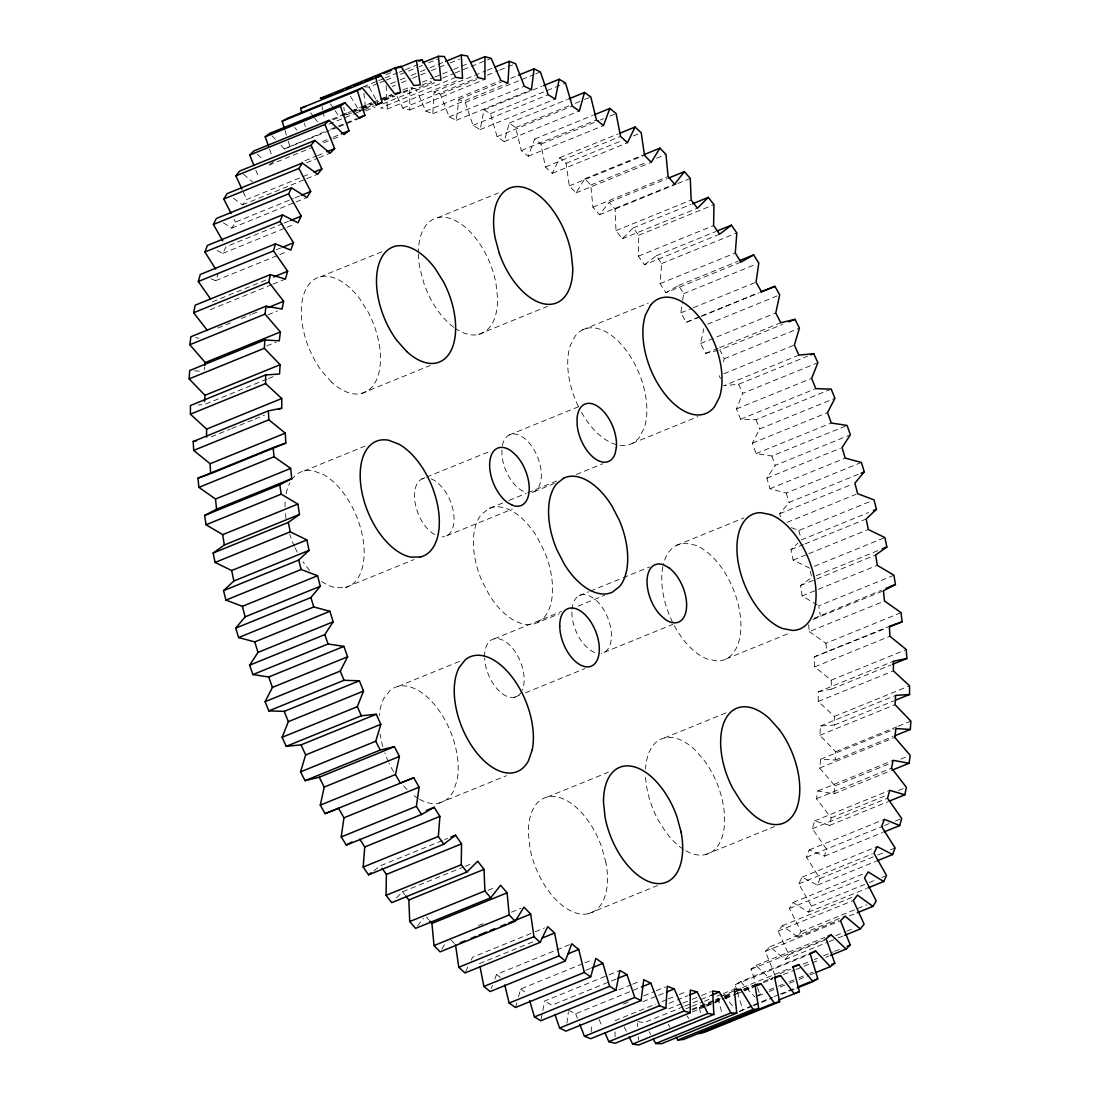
<?xml version="1.0" encoding="UTF-8"?>
<svg xmlns="http://www.w3.org/2000/svg" width="1100" height="1100" viewBox="0 0 1100 1100"><rect width="100%" height="100%" fill="white"/><g stroke="black" fill="none" stroke-linecap="round" stroke-linejoin="round"><path stroke-width="0.75" stroke-dasharray="5 3.75" d="M397.155 96.594L402.848 108.103L409.75 109.959L409.791 87.271L415.979 88.935L433.194 81.922M615.051 1036.846L615.065 1031.979M775.088 975.535L765.339 951.362L769.959 946.77L785.166 959.53L788.92 954.759L778.154 931.067L782.334 925.746L797.72 936.966L801.061 931.576L789.319 908.518L793.045 902.509L808.5 912.12L811.415 906.125L798.779 883.85L802.024 877.181L817.465 885.115L819.912 878.57L806.479 857.23L809.215 849.929L824.532 856.144L826.513 849.09L812.35 828.781L814.564 820.916L829.675 825.385L831.188 817.85L816.379 798.724L817.933 790.928L833.965 793.829L834.982 785.867L819.624 768.034L820.751 759.165L835.161 760.045L835.684 751.713L819.871 735.281L820.463 726L834.378 725.065L834.405 716.416L818.235 701.484L818.263 691.831L893.434 661.237M719.62 234.218L644.449 264.811L638.426 256.163L638.77 235.276L633.119 227.961L622.27 238.782L615.973 230.629L615.106 209.041L609.249 202.235L599.431 214.761L592.9 207.171L590.81 185.02L584.774 178.736L576.043 192.913L569.319 185.9L566.046 163.35L559.873 157.63L552.283 173.36L545.394 166.994L540.939 144.141L534.669 139.04L528.261 156.214L521.276 150.535L515.666 127.545L509.341 123.09L504.158 141.611L497.104 136.634L490.38 113.657L484.027 109.863L480.109 129.608L473.027 125.373L465.231 102.547L458.893 99.44L456.252 120.299L449.185 116.834L440.385 94.284L434.101 91.891L432.754 113.74L425.755 111.073L415.979 88.935M591.14 1031.979L591.663 1023.577M740.987 262.116L665.816 292.71L660.096 283.607L661.65 263.532L656.246 255.778L644.449 264.811M566.954 1023.138L568.37 1011.904M204.256 369.957L204.641 367.001M699.724 316.951L686.235 322.272L680.873 312.799L682.467 301.634M682.701 300.039L683.623 293.659L678.494 285.505L665.816 292.71M541.131 1019.095L544.72 1000.986L607.365 975.494M718.218 350.322L705.595 353.348L700.604 343.53L703.821 328.749M515.487 1007.504L516.78 1002.884M518.513 996.71L520.671 988.996L583.316 963.49M723.346 361.817L724.268 358.737L719.799 349.938L782.444 324.445M491.329 988.433L492.484 985.311M494.821 979.055L496.567 974.38L571.739 943.786M211.021 278.809L215.614 280.665L218.35 273.377M831.188 389.098L756.016 419.691L740.616 419.224L736.477 408.925L742.706 393.305L817.878 362.711M465.644 971.534L468.408 965.814M471.171 960.094L472.546 957.234L533.624 932.388M217.195 250.525L222.805 253.413L226.05 246.744L282.425 223.795M845.529 426.071L771.925 456.019L756.085 453.612L752.4 443.176L759.729 428.918L834.9 398.324M441.801 949.025L445.294 943.36M223.355 222.846L231.784 228.085L235.51 222.076L293.452 198.495M861.41 462.44L786.239 493.034L770.041 488.703L766.851 478.184L775.225 465.382L848.829 435.435M417.546 925.856L423.431 918.335M233.516 198.303L242.495 204.847L246.675 199.526L310.887 173.387M780.505 516.739L779.735 513.727L789.099 502.466L861.135 473.151M396.536 897.82L402.545 891.811L463.623 866.951M773.011 977.598L770.935 979.66L755.989 965.442L750.956 969.265L755.287 981.53M809.737 568.178L793.141 560.079L790.982 549.601L797.844 543.166M502.714 502.961L488.62 508.695L481.374 514.456A62.013 34.485 67.9 0 0 481.745 580.47L489.115 594.715A62.013 34.485 67.9 0 0 537.309 622.71L559.24 613.786M537.309 622.71L544.555 616.949A62.013 34.485 67.9 0 0 544.184 550.949L536.814 536.69A62.013 34.485 67.9 0 0 488.62 508.695M373.821 870.801L380.38 865.782L443.025 840.276M270.091 164.203L273.873 161.329M756.236 996.366L762.754 992.516M817.383 605.014L802.134 595.925L800.511 585.558L811.676 577.582M280.94 145.365L284.309 148.968L324.17 131.89M736.986 990.866L735.102 984.679L740.52 981.64L807.854 954.223M752.029 1005.579L737.784 1012.138L751.878 1006.404M814.247 618.269L881.306 590.274M386.072 74.635L390.775 72.724M363.22 86.886L377.314 81.139M378.881 80.506L383.584 78.595M385.138 77.963L397.678 72.861M399.245 72.215L403.934 70.304M405.501 69.671L418.027 64.57M364.691 86.927L369.105 87.079L378.496 83.256M380.064 82.61L384.766 80.699M386.32 80.066L394.158 76.876M400.428 74.333L417.643 67.32M419.21 66.674L422.345 65.409M428.615 62.851L438.006 59.029M390.816 83.683L398.64 80.492M400.207 79.86L404.91 77.949M411.166 75.391L419.004 72.215M420.571 71.569L428.395 68.392M429.962 67.746L444.056 62.013M392.164 86.529L395.299 85.25M401.555 82.706L410.96 78.884M412.527 78.237L429.756 71.225M431.31 70.593L448.539 63.58M450.106 62.948L459.511 59.125M341.907 114.84L349.731 111.65M351.299 111.004L371.663 102.726M373.23 102.08L379.486 99.536M381.054 98.904L392.013 94.435M402.985 89.98L410.809 86.79M422.317 82.17L433.276 77.715M434.844 77.069L441.114 74.525M442.681 73.879L452.072 70.056M453.64 69.424L469.301 63.044M331.911 119.267L350.707 111.609M352.275 110.976L360.112 107.786M361.666 107.154L371.071 103.331M380.462 99.509L391.421 95.04M333.272 119.735L341.096 116.545M342.664 115.912L350.501 112.723M352.069 112.09L359.893 108.9M361.46 108.267L372.419 103.799M373.986 103.166L392.783 95.521M346.665 114.854L360.759 109.12M362.326 108.488L373.285 104.019M384.244 99.564L393.649 95.741M403.04 91.919L412.431 88.083M350.433 96.305L359.232 110.632L363.921 108.721M365.489 108.075L373.326 104.885M384.285 100.43L395.244 95.961M403.081 92.785L414.04 88.316M421.877 85.126L431.269 81.304M328.873 124.162L355.493 113.328M356.015 113.025L374.289 105.683M442.599 78.1L453.558 73.645M455.125 72.999L491.15 58.341M365.777 110.839L375.183 107.016M383.006 103.826L434.692 82.802M455.799 77.358L380.627 107.951L387.379 108.996L459.415 79.667M330.44 129.333L336.696 126.789M338.264 126.156L357.06 118.498M284.309 148.968L337.562 127.284M339.13 126.651L359.48 118.36M434.101 91.891L485.774 70.854M487.341 70.221L492.044 68.31M402.848 108.103L478.033 77.509M322.424 141.57L331.815 137.748M333.382 137.101L339.639 134.558M440.385 94.284L476.396 79.626M487.355 75.157L498.328 70.703M499.895 70.07L515.556 63.69M268.84 165.165L312.689 147.317M323.647 142.849L331.485 139.659M333.053 139.026L340.876 135.836M409.75 109.959L483.354 79.998M425.755 111.073L500.926 80.479M304.906 160.751L315.865 156.282M317.433 155.65L325.27 152.46M458.893 99.44L501.188 82.225M510.579 78.403L516.849 75.859M306.556 162.786L317.515 158.331M319.082 157.685L330.041 153.23M432.754 113.74L507.925 83.146M465.231 102.547L534.146 74.498M535.714 73.851L540.402 71.94M449.185 116.834L524.356 86.24M242.495 204.847L305.14 179.355M306.707 178.709L317.666 174.254M456.252 120.299L531.424 89.705M484.027 109.863L541.97 86.267M490.38 113.657L565.551 83.05M295.02 197.849L299.722 195.938M473.027 125.373L548.199 94.779M231.784 228.085L294.429 202.593M295.996 201.96L306.955 197.491M480.109 129.608L555.28 99.014M509.341 123.09L567.284 99.495M515.666 127.545L568.92 105.875M575.176 103.331L583.014 100.141M584.581 99.509L590.837 96.951M283.993 223.149L288.695 221.238M497.104 136.634L572.275 106.04M222.805 253.413L285.45 227.92M287.018 227.288L294.841 224.097M504.158 141.611L579.329 111.004M534.669 139.04L592.611 115.459M276.306 249.782L280.995 247.871M521.276 150.535L596.447 119.941M540.939 144.141L598.881 120.56M600.449 119.927L603.584 118.649M609.854 116.105L616.11 113.547M215.614 280.665L278.259 255.173M279.826 254.54L287.664 251.35M528.261 156.214L603.433 125.62M559.873 157.63L617.815 134.049M212.479 301.812L267.286 279.496M545.394 166.994L620.565 136.4M566.046 163.35L620.854 141.034M633.38 135.933L641.217 132.743M210.265 309.678L271.343 284.817M272.91 284.185L285.436 279.084M437.442 217.731L498.52 192.885M552.283 173.36L627.454 142.766M320.347 276.801L382.993 251.309M217.855 328.048L230.381 322.946M241.34 318.491L250.745 314.655M252.312 314.022L257.001 312.111M584.774 178.736L642.716 155.155M569.319 185.9L644.49 155.306M267.974 314.82L277.365 310.984M590.81 185.02L647.185 162.071M656.59 158.249L665.981 154.426M576.043 192.913L651.214 162.319M592.9 207.171L668.071 176.564M609.249 202.235L667.191 178.64M266.722 345.936L276.114 342.114M599.431 214.761L674.602 184.167M615.106 209.041L676.184 184.195M677.751 183.549L690.277 178.447M615.973 230.629L691.144 200.035M633.119 227.961L691.061 204.38M267.011 379.101L204.366 404.594L198.179 405.006M268.579 378.469L273.281 376.558M622.27 238.782L697.455 208.189M638.77 235.276L713.941 204.683M638.426 256.163L713.598 225.569M211.255 436.851L230.051 429.192M231.619 428.56L253.55 419.636M255.117 419.004L264.509 415.181M656.246 255.778L715.756 231.55M478.541 334.414L547.442 306.364M661.65 263.532L736.821 232.939M361.433 393.484L430.348 365.434M660.096 283.607L735.268 253.014M678.494 285.505L738.004 261.278M582.505 329.876L648.285 303.105M683.623 293.659L755.659 264.344M680.873 312.799L691.831 308.33M693.399 307.697L756.044 282.191M304.04 470.938L365.118 446.078M686.235 322.272L700.329 316.539M701.896 315.906L758.271 292.957M701.291 316.319L759.234 292.724M707.671 324.184L779.707 294.869M700.604 343.53L775.775 312.936M705.595 353.348L718.121 348.246M719.689 347.614L780.766 322.754M509.163 434.981L579.631 406.299M421.864 479.009L424.999 477.744M426.566 477.098L490.779 450.973M724.268 358.737L799.452 328.144M723.869 373.739L794.351 345.056M798.93 355.135L723.759 385.729L738.595 384.257L807.51 356.207M632.074 443.451L697.854 416.68M508.984 500.418L526.199 493.405M527.766 492.759L557.521 480.659M736.477 408.925L811.649 378.331M533.954 491.769L554.304 483.478M576.235 474.554L602.855 463.719M446.655 535.81L512.435 509.039M740.616 419.224L815.787 388.63M321.585 581.377A62.013 34.485 67.9 0 0 335.679 587.702L345.139 587.606L414.04 559.57M752.4 443.176L827.571 412.582M756.085 453.612L831.256 423.019M766.851 478.184L840.455 448.223M770.041 488.703L845.213 458.109M676.555 545.352L743.889 517.935M779.735 513.727L851.785 484.413M579.274 595.609L588.665 591.786M590.232 591.14L621.555 578.394M623.123 577.761L649.743 566.926M494.216 638.839L561.564 611.435M578.023 606.141L604.656 595.306M787.119 522.349L856.034 494.312M398.09 686.414L462.303 660.275M791.395 527.656L798.861 530.489L872.479 500.541M801.281 539.949L868.615 512.531M790.982 549.601L803.509 544.5M805.076 543.854L866.154 518.994M793.141 560.079L807.235 554.345M808.803 553.712L868.312 529.485M814.44 566.266L884.909 537.57M604.065 652.396L672.966 624.346M514.525 697.235L519.214 695.324M525.484 692.766L584.994 668.553M816.379 575.671L880.577 549.533M800.511 585.558L875.683 554.964M802.134 595.925L877.305 565.331M893.942 575.231L818.771 605.839L820.229 615.134M812.955 619.493L883.424 590.81M726.124 658.928L790.336 632.789M808.624 624.8L809.339 631.592L884.51 600.999M809.339 631.592L825.921 643.252L901.093 612.645M439.189 803.082L506.522 775.679M818.263 691.831L831.628 689.109L831.146 680.185L814.715 666.848L814.192 656.906L889.364 626.299M814.192 656.906L886.407 628.169M814.715 666.848L889.886 636.254M664.496 737.935L727.128 712.429M831.146 680.185L906.317 649.591M547.388 797.005L608.465 772.145M444.592 839.644L447.714 838.365M831.628 689.109L891.138 664.895M818.235 701.484L893.406 670.89M465.19 866.319L473.027 863.129M834.405 716.416L909.576 685.822M820.463 726L895.634 695.406M834.378 725.065L893.901 700.851M819.871 735.281L895.043 704.688M488.043 890.34L494.312 887.782M835.684 751.713L896.761 726.852M898.329 726.22L910.855 721.119M820.751 759.165L894.355 729.204M835.161 760.045L893.104 736.464M819.624 768.034L894.795 737.44M478.541 925.567L483.23 923.656M511.431 912.189L520.822 908.366M817.933 790.928L893.104 760.334M834.982 785.867L889.79 763.565M900.749 759.096L907.019 756.553M816.379 798.724L891.55 768.13M833.965 793.829L890.34 770.88M705.581 854.604L774.496 826.554M535.191 931.741L544.596 927.919M814.564 820.916L889.735 790.322M588.486 913.674L657.388 885.624M831.188 817.85L885.995 795.534M898.521 790.446L906.359 787.256M479.435 963.6L534.243 941.298M812.35 828.781L887.521 798.188M829.675 825.385L887.617 801.804M809.215 849.929L884.386 819.335M806.479 857.23L882.901 826.141M884.469 825.509L889.157 823.584M895.428 821.04L901.684 818.496M824.532 856.144L882.475 832.562M584.884 962.857L592.707 959.668M802.024 877.181L877.195 846.588M585.681 970.379L590.37 968.468M798.779 883.85L872.383 853.902M819.912 878.57L876.287 855.621M877.855 854.989L884.125 852.431M890.381 849.888L895.084 847.976M817.465 885.115L875.407 861.534M608.933 974.848L619.891 970.393M793.045 902.509L865.081 873.18M616.014 979.082L551.801 1005.221L544.72 1000.986M789.319 908.518L861.355 879.202M811.415 906.125L867.79 883.176M869.357 882.544L875.614 879.986M881.884 877.442L886.586 875.531M808.5 912.12L866.442 888.525M618.695 989.904L631.221 984.803M632.789 984.156L640.612 980.98M782.334 925.746L852.803 897.064M778.154 931.067L853.325 900.474M568.576 1010.295L575.644 1013.76L641.41 986.989M801.061 931.576L866.841 904.805M623.398 1004.107L628.1 1002.196M643.761 995.83L654.72 991.361M656.288 990.729L665.679 986.906M769.959 946.77L843.562 916.809M797.72 936.966L838.434 920.398M849.393 915.929L857.23 912.753M765.339 951.362L840.51 920.769M642.923 1001.674L657.016 995.94M658.584 995.308L664.854 992.75M615.079 1020.635L655.793 1004.066M662.062 1001.509L666.765 999.598M668.332 998.965L677.724 995.143M679.291 994.496L687.115 991.32M755.989 965.442L824.89 937.393M750.956 969.265L826.128 938.671M668.951 1003.379L687.748 995.72M788.92 954.759L824.945 940.101M835.904 935.633L845.309 931.81M846.876 931.178L853.133 928.62M785.166 959.53L827.461 942.315M829.015 941.683L836.852 938.492M838.42 937.86L843.122 935.949M668.773 1008.851L681.299 1003.75M682.866 1003.117L690.69 999.928M692.257 999.295L700.095 996.105M701.663 995.473L711.054 991.65M735.102 984.679L810.287 954.085M683.348 1006.706L644.201 1022.643L637.45 1021.598M684.915 1006.074L711.535 995.239M685.671 1008.92L690.36 1007.009M691.928 1006.362L702.9 1001.907M704.468 1001.261L710.724 998.718M716.994 996.174L721.683 994.263M723.25 993.616L732.655 989.794M733.549 991.141L717.888 997.508L722.109 1014.008M742.418 987.607L790.969 967.849M692.23 1009.126L714.148 1000.202M715.715 999.57L718.85 998.291M725.106 995.747L732.944 992.558M779.79 973.624L790.749 969.169M803.275 964.067L812.666 960.245M814.234 959.599L817.369 958.334M823.639 955.776L833.03 951.954M834.598 951.321L839.3 949.41M692.257 1010.006L714.189 1001.082M715.756 1000.436L723.58 997.246M725.148 996.614L732.985 993.424M743.944 988.969L753.335 985.146M700.411 1012.591L699.38 1007.669L704.082 1005.758M705.65 1005.125L713.474 1001.935M715.041 1001.303L722.879 998.112M724.446 997.466L732.27 994.29M743.242 989.821L754.201 985.366M763.593 981.53L772.997 977.707M707.011 1005.593L713.268 1003.049M714.835 1002.416L724.226 998.58M725.794 997.947L738.334 992.846M744.59 990.303L753.995 986.48M763.386 982.644L772.777 978.821M783.461 974.559L794.434 970.104M796.001 969.457L819.486 959.901M825.756 957.344L828.878 956.079M692.326 1011.931L704.852 1006.844M706.42 1006.197L723.649 999.185M725.202 998.553L736.175 994.084M737.742 993.451L742.431 991.54M743.999 990.907L753.404 987.085M769.024 989.973L776.848 986.782M778.415 986.136L783.117 984.225M789.374 981.681L797.211 978.491M798.779 977.859L808.17 974.036M809.737 973.39L812.872 972.125M758.244 995.954L767.635 992.131M769.202 991.499L773.905 989.574M780.161 987.03L787.999 983.84M789.566 983.207L797.39 980.018M798.957 979.385L808.362 975.562M809.916 974.916L814.619 973.005M753.596 1004.933L772.379 997.287M773.946 996.655L778.649 994.744M780.216 994.098L795.878 987.731M753.445 1005.758L772.227 998.112M781.633 994.29L795.726 988.556M699.38 1007.669L703.931 1006.596M359.232 110.632L364.141 110.784M194.466 370.837L200.874 371.236M195.676 337.645L198.88 338.222M434.692 534.449L432.121 532.991A31.006 17.242 67.9 0 1 414.851 501.201A31.006 17.242 67.9 0 1 424.737 478.087M520.671 988.996L526.556 993.135M496.567 974.38L502.384 979.124M243.458 174.254L252.34 181.692M257.345 154.22L263.093 159.692M451.027 940.019L454.382 943.525M271.961 135.767L276.457 140.566M740.52 981.64L755.109 997.232M426.484 917.098L428.67 919.628M294.663 127.545L296.849 130.144M723.635 995.266L734.511 1008.246M402.545 891.811L404.649 894.534M310.626 112.764L313.555 116.627M314.518 117.92L317.446 121.784M330.413 103.826L334.125 109.285M335.06 110.646L338.772 116.105M686.991 1015.85L688.848 1018.586M668.236 1024.265L669.996 1027.125M369.105 87.079L378.991 104.968M649.138 1031.594L650.788 1034.577M234.039 219.189L235.51 222.076M624.112 1026.809L626.959 1032.556M243.306 192.129L246.675 199.526M738.595 384.257L742.706 393.305M719.18 375.65L720.486 378.524M599.074 1019.521L602.332 1026.905M756.016 419.691L759.729 428.918M255.833 170.17L258.885 177.719M575.644 1013.76L577.404 1018.27M771.925 456.019L775.225 465.382M757.46 987.662L759.619 993.795M269.541 149.064L271.7 155.196M737.454 992.406L742.624 1009.401M285.024 130.46L286.426 135.094M288.31 141.281L289.712 145.915M786.239 493.034L789.099 502.466M304.411 123.186L305.264 126.486M798.861 530.489L800.869 538.368M322.039 106.494L322.726 109.78M323.056 111.43L324.761 119.639M810.384 571.312L811.346 576.015M343.819 107.374L344.327 110.619M825.921 643.252L826.898 652.396M363.908 93.266L365.447 107.649M637.546 1023.275L637.725 1026.616M638.261 1036.64L638.44 1039.981M386.114 85.594L387.379 108.996M501.902 449.982L501.999 455.922A31.006 17.242 67.9 0 0 524.576 491.851M454.987 328.171A62.013 34.485 67.9 0 0 497.571 298.293L495.99 283.429A62.013 34.485 67.9 0 0 452.595 219.354A62.013 34.485 67.9 0 0 418.413 252.093M453.695 327.236A62.013 34.485 67.9 0 1 424.16 284.103L419.994 268.73A62.013 34.485 67.9 0 1 418.413 253.853M581.474 412.335A62.013 34.485 67.9 0 0 639.224 437.498L644.188 428.065A62.013 34.485 67.9 0 0 626.326 350.556A62.013 34.485 67.9 0 0 575.369 335.844L570.391 345.262A62.013 34.485 67.9 0 0 578.462 406.629M521.661 691.419A31.006 17.242 67.9 0 1 500.033 691.831A31.006 17.242 67.9 0 1 484.619 658.158M484.578 656.727A31.006 17.242 67.9 0 1 508.585 644.132A31.006 17.242 67.9 0 1 522.252 690.209M502.329 445.582A31.006 17.242 67.9 0 1 524.989 438.804A31.006 17.242 67.9 0 1 541.227 477.95L540.004 484.069A31.006 17.242 67.9 0 1 531.08 492.69M431.241 478.926A31.006 17.242 67.9 0 1 436.411 481.828L441.43 486.475A31.006 17.242 67.9 0 1 454.053 518.513A31.006 17.242 67.9 0 1 442.241 536.855M309.719 570.543A62.013 34.485 67.9 0 1 302.913 561.646M297.234 552.118A62.013 34.485 67.9 0 1 295.075 547.814M294.387 546.329A62.013 34.485 67.9 0 1 289.726 534.256M286.014 518.554A62.013 34.485 67.9 0 1 285.244 511.885M285.01 507.059A62.013 34.485 67.9 0 1 285.409 498.465M286.137 493.694A62.013 34.485 67.9 0 1 289.877 482.763M291.665 479.806A62.013 34.485 67.9 0 1 313.5 470.855L323.716 474.746A62.013 34.485 67.9 0 1 362.587 536.621A62.013 34.485 67.9 0 1 345.139 587.606M594.688 652.479A31.006 17.242 67.9 0 1 589.518 649.591L584.499 644.944A31.006 17.242 67.9 0 1 571.904 610.775M571.986 609.428A31.006 17.242 67.9 0 1 588.651 595.513L593.808 598.414A31.006 17.242 67.9 0 1 611.077 630.217A31.006 17.242 67.9 0 1 601.191 653.317M662.888 566.555A62.013 34.485 67.9 0 0 707.369 659.106L717.296 661.018A62.013 34.485 67.9 0 0 739.338 609.482A62.013 34.485 67.9 0 0 695.296 545.174L685.382 543.249A62.013 34.485 67.9 0 0 663.217 565.029M685.919 850.795A62.013 34.485 67.9 0 0 723.484 831.848A62.013 34.485 67.9 0 0 704.069 760.155L694.43 749.348A62.013 34.485 67.9 0 0 645.562 768.817M683.334 849.241A62.013 34.485 67.9 0 1 666.009 832.384L657.676 819.115A62.013 34.485 67.9 0 1 645.507 775.624M419.513 799.274A62.013 34.485 67.9 0 0 453.351 791.258L457.091 780.326A62.013 34.485 67.9 0 0 437.663 708.634A62.013 34.485 67.9 0 0 390.033 690.47L383.928 698.239A62.013 34.485 67.9 0 0 379.28 715.591M418.22 798.531A62.013 34.485 67.9 0 1 411.757 793.884M407.027 789.525A62.013 34.485 67.9 0 1 402.696 784.768M393.594 771.774A62.013 34.485 67.9 0 1 389.125 763.276M388.438 761.805A62.013 34.485 67.9 0 1 384.808 752.771M382.841 746.639A62.013 34.485 67.9 0 1 380.064 734.03M331.499 382.071L321.86 371.264A62.013 34.485 67.9 0 1 306.185 288.64A62.013 34.485 67.9 0 1 359.92 299.021L368.252 312.29A62.013 34.485 67.9 0 1 375.609 381.659A62.013 34.485 67.9 0 1 331.499 382.071M605.935 862.689L601.769 847.316A62.013 34.485 67.9 0 0 556.848 796.909A62.013 34.485 67.9 0 0 528.357 833.112L529.939 847.99A62.013 34.485 67.9 0 0 579.026 913.756A62.013 34.485 67.9 0 0 605.935 862.689"/><path stroke-width="1.5" d="M206.566 437.154L206.594 429.11L190.424 414.178L190.438 405.529L265.623 374.935L279.538 374L280.129 364.719L264.316 348.288L264.839 339.955L279.249 340.835L280.376 331.966L265.018 314.132L266.035 306.171L282.067 309.072L283.621 301.276L268.812 282.15L270.325 274.615L285.436 279.084L287.65 271.219L273.488 250.91L275.468 243.856L290.785 250.071L293.521 242.77L280.087 221.43L282.535 214.885L297.976 222.819L301.221 216.15L288.585 193.875L291.5 187.88L306.955 197.491L310.681 191.482L298.939 168.424L302.28 163.034L317.666 174.254L321.846 168.933L311.08 145.241L314.834 140.47L330.041 153.23L334.661 148.637L324.913 124.465L329.065 120.34L344.011 134.558L349.044 130.735L340.381 106.205L344.891 102.767L359.48 118.36L364.897 115.321L357.376 90.599L362.216 87.862L376.365 104.734L382.112 102.493L375.788 77.742L380.944 75.721L394.556 93.761L400.62 92.331L395.505 67.691L400.936 66.399L413.944 85.511L420.269 84.906L416.419 60.528L422.098 59.977L434.404 80.039L440.949 80.245L438.391 56.292L444.276 56.485L455.799 77.358L462.55 78.403L461.285 55L467.335 55.935L478.033 77.509L484.921 79.365L484.962 56.677L491.15 58.341L500.926 80.479L507.925 83.146L509.272 61.297L515.556 63.69L524.356 86.24L531.424 89.705L534.064 68.846L540.402 71.94L548.199 94.779L555.28 99.014L559.199 79.255L565.551 83.05L572.275 106.04L579.329 111.004L584.513 92.496L590.837 96.951L596.447 119.941L603.433 125.62L609.84 108.446L616.11 113.547L620.565 136.4L627.454 142.766L635.044 127.036L641.217 132.743L644.49 155.306L651.214 162.319L659.945 148.142L665.981 154.426L668.071 176.564L674.602 184.167L684.42 171.627L690.277 178.447L691.144 200.035L697.455 208.189L708.29 197.367L713.941 204.683L713.598 225.569L719.62 234.218L731.418 225.184L736.821 232.939L735.268 253.014L740.987 262.116L753.665 254.897L758.794 263.065L756.044 282.191L761.406 291.679L774.895 286.357L779.707 294.869L775.775 312.936L780.766 322.754L794.97 319.344L799.452 328.144L794.351 345.056L798.93 355.135L813.766 353.664L817.878 362.711L811.649 378.331L815.787 388.63L831.188 389.098L834.9 398.324L827.571 412.582L831.256 423.019L847.096 425.425L850.396 434.789L842.023 447.59L845.213 458.109L861.41 462.44L864.27 471.873L854.906 483.134L857.601 493.666L874.046 499.895L876.452 509.355L866.154 518.994L868.312 529.485L884.909 537.57L886.848 546.989L875.683 554.964L877.305 565.331L893.942 575.231L895.4 584.54L883.424 590.81L884.51 600.999L901.093 612.645L902.069 621.803L889.543 626.89M278.603 409.434L281.738 408.169L281.765 398.516L265.595 383.584L265.623 374.935M604.945 1032.804L608.85 1041.659L615.038 1043.322L690.209 1012.729L690.25 990.041L697.152 991.898L707.836 1013.471L713.886 1014.406L712.621 991.004L719.372 992.049L730.895 1012.921L736.78 1013.114L734.223 989.161L740.768 989.367L753.074 1009.429L758.753 1008.879L754.902 984.5L761.227 983.895L774.235 1003.008L779.666 1001.715L774.551 977.075L780.615 975.645L794.227 993.685L799.384 991.664L793.059 966.914L798.806 964.659L812.955 981.544L817.795 978.808L810.287 954.085L815.691 951.032L830.28 966.639L834.79 963.201L826.128 938.671L831.16 934.835L846.106 949.066L850.259 944.941L840.51 920.769L845.13 916.176L860.338 928.936L864.105 924.165L853.325 900.474L857.505 895.152L872.891 906.372L876.232 900.969L864.49 877.924L868.216 871.915L883.671 881.513L886.586 875.531L873.95 853.256L877.195 846.588L892.636 854.521L895.084 847.976L881.65 826.622L884.386 819.335L899.704 825.55L901.684 818.496L887.521 798.188L889.735 790.322L904.846 794.791L906.359 787.256L891.55 768.13L893.104 760.334L909.136 763.235L910.154 755.274L894.795 737.44L895.923 728.571L910.332 729.451L910.855 721.119L895.043 704.688L895.634 695.406L909.562 694.471L909.576 685.822L893.406 670.89L893.434 661.237L906.799 658.515L906.317 649.591L889.886 636.254L889.364 626.299L902.069 621.803M690.209 1012.729L684.021 1011.065L674.245 988.928L667.246 986.26L665.899 1008.109L659.615 1005.716L650.815 983.166L643.748 979.701L641.107 1000.56L634.769 997.452L626.973 974.628L619.891 970.393L615.973 990.138L609.62 986.343L602.896 963.366L595.842 958.389L590.659 976.91L584.334 972.455L578.724 949.465L571.739 943.786L565.331 960.96L559.061 955.859L554.606 933.006L547.717 926.64L540.127 942.37L533.954 936.65L530.681 914.1L523.957 907.088L515.226 921.264L509.19 914.98L507.1 892.829L500.569 885.239L490.751 897.765L484.894 890.959L484.027 869.371L477.73 861.218L466.881 872.039L391.71 902.633L386.059 895.317L386.402 874.431L382.099 868.244M466.881 872.039L461.23 864.724L461.574 843.838L455.551 835.189L450.849 837.1M204.559 401.5L204.958 395.312L189.145 378.881L189.667 370.549L264.839 339.955M455.551 835.189L443.754 844.223L368.582 874.816L363.179 867.061L364.732 846.986L359.824 839.19M443.754 844.223L438.35 836.468L439.904 816.393L434.184 807.29L426.36 810.48M204.834 365.516L205.205 362.56L189.846 344.726L190.864 336.765L266.035 306.171M434.184 807.29L421.506 814.495L346.335 845.102L341.206 836.935L343.956 817.809L338.594 808.321L325.105 813.643L320.293 805.131L324.225 787.064L319.234 777.246L305.03 780.656L300.548 771.856L305.649 754.944L301.07 744.865L286.234 746.336L282.123 737.289L288.351 721.669L284.212 711.37L268.812 710.902L265.1 701.676L272.429 687.418L347.6 656.824L343.915 646.388L328.075 643.981L252.904 674.575L249.604 665.211L257.978 652.41L333.149 621.816L329.959 611.298L313.761 606.966L238.59 637.56L235.73 628.127L245.094 616.866L320.265 586.273L317.57 575.74L301.139 569.511L225.954 600.105L223.548 590.645L233.846 581.006L309.018 550.399L306.859 539.921L290.262 531.822L215.091 562.43L213.153 553.011L224.317 545.036L299.489 514.442L297.866 504.075L281.229 494.161L279.771 484.866L291.748 478.596L290.661 468.408L274.079 456.748L273.103 447.604L285.808 443.094L285.285 433.152L268.854 419.815L268.373 410.891L281.738 408.169M421.506 814.495L416.377 806.341L419.127 787.201L413.765 777.727L400.276 783.049L395.464 774.537L399.396 756.47L394.405 746.652L380.201 750.062L305.03 780.656M207.474 330.591L193.641 312.744L195.154 305.209L270.325 274.615M210.595 299.104L198.316 281.504L200.296 274.45L275.468 243.856M380.201 750.062L375.732 741.263L380.82 724.35L376.241 714.271L361.405 715.742L286.234 746.336M215.669 269.101L204.916 252.024L207.364 245.479L282.535 214.885M282.123 737.289L357.294 706.695L363.522 691.075L359.384 680.776L343.984 680.309L268.812 710.902M222.681 240.804L213.414 224.469L216.329 218.488L291.5 187.88M265.1 701.676L340.271 671.082L347.6 656.824M231.11 213.428L223.768 199.031L227.109 193.627L302.28 163.034M249.604 665.211L324.775 634.618L333.149 621.816M241.959 189.159L235.895 175.835L239.663 171.064L314.834 140.47M235.73 628.127L310.901 597.534L320.265 586.273M254.004 165.632L249.741 155.059L253.894 150.934L329.065 120.34M223.548 590.645L298.719 560.051L309.018 550.399M368.582 874.816L371.209 872.809M268.455 145.998L265.21 136.799L269.72 133.361L344.891 102.767M213.153 553.011L288.324 522.418L299.489 514.442M346.335 845.102L351.972 841.899M284.543 128.92L282.205 121.192L287.045 118.456L362.216 87.862M224.317 545.036L222.695 534.669L206.058 524.769L204.6 515.46L216.576 509.19L291.748 478.596M395.505 67.691L320.334 98.285L325.765 96.993M327.332 96.36L332.035 94.449M335.17 93.17L342.994 89.98M346.129 88.715L350.831 86.804M353.953 85.525L361.79 82.335M364.925 81.056L372.749 77.88M375.884 76.601L380.586 74.69M383.707 73.411L391.545 70.221M394.68 68.956L400.936 66.399M399.19 67.54L416.419 60.528M301.881 113.286L300.616 108.336L380.944 75.721M418.962 61.256L422.098 59.977M422.73 62.659L438.391 56.292M282.205 121.192L357.376 90.599M445.624 61.38L461.285 55M265.21 136.799L340.381 106.205M470.869 62.411L484.962 56.677M395.918 94.243L400.62 92.331M249.741 155.059L324.913 124.465M375.856 105.036L382.112 102.493M358.627 117.865L364.897 115.321M495.179 67.031L509.272 61.297M235.895 175.835L311.08 145.241M341.206 133.911L349.044 130.735M326.837 151.828L334.661 148.637M518.402 75.213L534.064 68.846M223.768 199.031L298.939 168.424M314.022 172.109L321.846 168.933M543.538 85.635L559.199 79.255M213.414 224.469L288.585 193.875M301.29 195.305L310.681 191.482M568.851 98.863L584.513 92.496M204.916 252.024L280.087 221.43M290.262 220.605L301.221 216.15M594.179 114.826L609.84 108.446M198.316 281.504L273.488 250.91M282.562 247.239L293.521 242.77M619.382 133.416L635.044 127.036M273.556 276.952L287.65 271.219M193.641 312.744L268.812 282.15M267.974 307.643L283.621 301.276M644.284 154.522L659.945 148.142M189.846 344.726L265.018 314.132M205.205 362.56L280.376 331.966M668.759 178.008L684.42 171.627M189.145 378.881L264.316 348.288M204.958 395.312L280.129 364.719M692.629 203.734L708.29 197.367M190.424 414.178L265.595 383.584M206.594 429.11L281.765 398.516M285.808 443.094L210.636 473.701L210.114 463.746L193.683 450.409L193.201 441.485L268.373 410.891M717.324 230.917L731.418 225.184M193.683 450.409L268.854 419.815M210.114 463.746L285.285 433.152M216.576 509.19L215.49 499.001L198.907 487.355L197.931 478.197L273.103 447.604M739.571 260.645L753.665 254.897M198.907 487.355L274.079 456.748M215.49 499.001L290.661 468.408M204.6 515.46L279.771 484.866M760.801 292.091L774.895 286.357M206.058 524.769L281.229 494.161M222.695 534.669L297.866 504.075M788.714 321.887L794.97 319.344M215.091 562.43L231.688 570.515L306.859 539.921M810.645 354.929L813.766 353.664M225.954 600.105L242.399 606.334L317.57 575.74M238.59 637.56L254.788 641.891L329.959 611.298M252.904 674.575L268.744 676.981L343.915 646.388M861.135 473.151L864.27 471.873M284.212 711.37L359.384 680.776M288.351 721.669L363.522 691.075M873.317 510.62L876.452 509.355M301.07 744.865L376.241 714.271M305.649 754.944L380.82 724.35M300.548 771.856L375.732 741.263M319.234 777.246L394.405 746.652M882.145 548.9L886.848 546.989M324.225 787.064L399.396 756.47M320.293 805.131L395.464 774.537M325.105 813.643L413.765 777.727M886.009 588.362L895.4 584.54M343.956 817.809L419.127 787.201M341.206 836.935L416.377 806.341M364.732 846.986L439.904 816.393M363.179 867.061L438.35 836.468M892.705 664.249L906.799 658.515M386.402 874.431L461.574 843.838M386.059 895.317L461.23 864.724M895.455 700.205L909.562 694.471M490.751 897.765L415.58 928.372L409.723 921.553L408.856 899.965L484.027 869.371M409.723 921.553L484.894 890.959M429.756 920.893L431.929 923.436L507.1 892.829M894.671 735.831L910.332 729.451M431.929 923.436L434.019 945.574L509.19 914.98M460.212 942.782L464.901 940.871M471.171 938.314L475.874 936.402M478.995 935.124L486.832 931.947M489.967 930.669L494.656 928.758M500.926 926.2L505.629 924.289M508.75 923.024L530.681 914.1M515.226 921.264L440.055 951.857L434.019 945.574M891.907 770.247L909.136 763.235M455.51 944.694L458.783 967.258L533.954 936.65M542.08 938.107L554.606 933.006M540.127 942.37L464.956 972.964L458.783 967.258M889.185 801.157L904.846 794.791M480.067 966.872L483.89 986.452L559.061 955.859M567.765 953.934L578.724 949.465M565.331 960.96L490.16 991.554L483.89 986.452M884.043 831.93L899.704 825.55M591.938 967.835L602.896 963.366M504.763 984.995L509.163 1003.049L584.334 972.455M590.659 976.91L515.487 1007.504L509.163 1003.049M876.975 860.901L892.636 854.521M617.581 978.45L626.973 974.628M529.65 1000.532L534.449 1016.95L609.62 986.343M615.973 990.138L540.801 1020.745L534.449 1016.95M868.01 887.893L883.671 881.513M641.41 986.989L650.815 983.166M554.923 1014.351L559.598 1028.06L634.769 997.452M641.107 1000.56L565.936 1031.154L559.598 1028.06M857.23 912.753L872.891 906.372M666.421 992.117L674.245 988.928M828.025 936.114L831.16 934.835M579.755 1024.279L584.444 1036.31L659.615 1005.716M689.315 995.088L697.152 991.898M665.899 1008.109L590.727 1038.702L584.444 1036.31M844.676 935.303L860.338 928.936M809.421 953.59L815.691 951.032M711.535 995.239L719.372 992.049M608.85 1041.659L684.021 1011.065M792.536 967.216L798.806 964.659M734.511 991.925L740.768 989.367M847.124 946.22L850.259 944.941M774.345 978.189L780.615 975.645M830.445 955.433L846.106 949.066M754.971 986.439L761.227 983.895M629.104 1036.874L632.665 1044.065L707.836 1013.471M831.655 964.466L834.79 963.201M816.186 972.372L830.28 966.639M713.886 1014.406L638.715 1045L632.665 1044.065M653.263 1039.046L655.724 1043.515L730.895 1012.921M797.445 987.085L809.971 981.984M813.106 980.719L817.795 978.808M797.294 987.91L812.955 981.544M736.78 1013.114L661.609 1043.707L655.724 1043.515M676.143 1037.162L677.902 1040.023L753.074 1009.429M778.566 1000.065L799.384 991.664M758.753 1008.879L683.581 1039.473L677.902 1040.023M774.235 1003.008L699.064 1033.601L704.495 1032.309L779.666 1001.715M300.616 108.336L305.772 106.315M197.931 478.197L209.055 474.265M193.201 441.485L196.542 440.797M405.707 895.881L408.856 899.965M357.294 706.695L361.405 715.742M340.271 671.082L343.984 680.309M324.775 634.618L328.075 643.981M268.744 676.981L272.429 687.418M310.901 597.534L313.761 606.966M254.788 641.891L257.978 652.41M298.719 560.051L301.139 569.511M242.399 606.334L245.094 616.866M288.324 522.418L290.262 531.822M231.688 570.515L233.846 581.006M616.399 447.356L615.175 453.475A31.006 17.242 67.9 0 1 594.577 458.356A31.006 17.242 67.9 0 1 577.17 425.315L577.06 418.206A31.006 17.242 67.9 0 1 598.881 407.192A31.006 17.242 67.9 0 1 616.399 447.356M532.263 749.732L528.523 760.664A62.013 34.485 67.9 0 1 474.774 750.269A62.013 34.485 67.9 0 1 459.099 667.645L465.204 659.876A62.013 34.485 67.9 0 1 512.834 678.026A62.013 34.485 67.9 0 1 532.263 749.732M650.54 305.25L645.562 314.669A62.013 34.485 67.9 0 0 663.438 392.191A62.013 34.485 67.9 0 0 714.395 406.89L719.359 397.471A62.013 34.485 67.9 0 0 701.498 319.949A62.013 34.485 67.9 0 0 650.54 305.25M563.791 478.101L556.545 483.862A62.013 34.485 67.9 0 0 556.93 549.862L564.286 564.121A62.013 34.485 67.9 0 0 612.48 592.116L619.726 586.355A62.013 34.485 67.9 0 0 619.355 520.355L611.985 506.096A62.013 34.485 67.9 0 0 563.791 478.101M420.31 557.013L410.85 557.109A62.013 34.485 67.9 0 1 361.763 491.329A62.013 34.485 67.9 0 1 388.671 440.248L398.888 444.139A62.013 34.485 67.9 0 1 437.759 506.027A62.013 34.485 67.9 0 1 420.31 557.013M770.481 514.58L760.554 512.655A62.013 34.485 67.9 0 0 738.513 564.19A62.013 34.485 67.9 0 0 782.54 628.513L792.468 630.424A62.013 34.485 67.9 0 0 814.509 578.889A62.013 34.485 67.9 0 0 770.481 514.58M668.993 567.82L663.822 564.919A31.006 17.242 67.9 0 0 647.158 578.834A31.006 17.242 67.9 0 0 659.67 614.35L664.689 618.984A31.006 17.242 67.9 0 0 686.51 607.984A31.006 17.242 67.9 0 0 668.993 567.82M512.449 505.299L507.293 502.397A31.006 17.242 67.9 0 1 489.761 462.234A31.006 17.242 67.9 0 1 511.582 451.234L516.601 455.868A31.006 17.242 67.9 0 1 529.114 491.384A31.006 17.242 67.9 0 1 512.449 505.299M779.24 729.548L769.601 718.754A62.013 34.485 67.9 0 0 725.491 719.166A62.013 34.485 67.9 0 0 732.848 788.521L741.18 801.79A62.013 34.485 67.9 0 0 794.915 812.185A62.013 34.485 67.9 0 0 779.24 729.548M406.67 351.478L397.031 340.67A62.013 34.485 67.9 0 1 381.356 258.032A62.013 34.485 67.9 0 1 435.091 268.428L443.424 281.696A62.013 34.485 67.9 0 1 450.78 351.065A62.013 34.485 67.9 0 1 406.67 351.478M681.106 832.095L676.94 816.723A62.013 34.485 67.9 0 0 632.019 766.315A62.013 34.485 67.9 0 0 603.529 802.519L605.11 817.396A62.013 34.485 67.9 0 0 654.197 883.162A62.013 34.485 67.9 0 0 681.106 832.095M499.331 253.495L495.165 238.136A62.013 34.485 67.9 0 1 522.074 187.055A62.013 34.485 67.9 0 1 571.161 252.821L572.743 267.699A62.013 34.485 67.9 0 1 544.252 303.903A62.013 34.485 67.9 0 1 499.331 253.495M559.749 626.134A31.006 17.242 67.9 0 0 589.696 666.641A31.006 17.242 67.9 0 0 589.188 619.548A31.006 17.242 67.9 0 0 559.749 626.134"/></g></svg>
